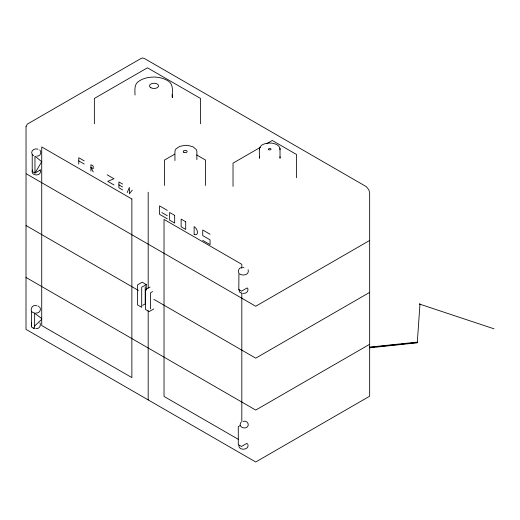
<?xml version="1.0" encoding="UTF-8"?>
<svg xmlns="http://www.w3.org/2000/svg" width="520" height="520" viewBox="0 0 520 520"><rect width="100%" height="100%" fill="white"/><g stroke="black" fill="none" stroke-linecap="round" stroke-linejoin="round"><path stroke-width="0.78" d="M31.434 322.868L31.473 326.833L33.572 328.361M32.539 170.008C29.679 176.54 42.9 176.54 40.04 170.008M127.192 192.576L129.37 187.441L129.37 193.83L132.281 190.138M259.486 156.689L259.493 158.249C259.903 153.537 257.394 146.289 263.445 144.267C265.863 143.273 268.489 142.941 271.096 143.078C274.8 143.383 280.423 145.158 280.026 149.78M240.87 422.403C238.03 426.491 243.756 429.403 246.981 427.226C250.276 424.794 246.857 419.965 243.23 421.356M34.645 325.962L41.607 319.43M40.456 169.904L34.964 173.069L32.221 171.483L32.221 154.577C30.088 150.67 34.606 147.966 38.005 149.169M174.714 154.154L164.417 160.102L164.417 185.464M260.358 147.355L233.025 163.137L233.025 186.388M266.663 143.715L272.272 140.478L296.524 154.479L296.524 177.73M146.276 284.589L141.7 287.235L141.7 307.314L137.585 304.935L137.585 284.856L142.162 282.211L146.276 284.589L146.276 290.212M150.059 287.04L145.483 289.686L145.483 309.498L149.142 311.61L153.719 308.971M152.626 291.584L150.566 292.767L150.566 308.887M142.695 305.331L145.21 303.882L145.21 286.709M247.039 287.989L241.547 291.161L238.803 289.575L238.94 273.286C237.848 271.057 238.654 267.82 241.508 267.547M369.662 240.461L255.717 306.248L26.455 173.888M369.662 292.377L255.717 358.163L153.855 299.351M369.662 344.292L255.717 410.079L26 277.453M240.344 425.445L238.284 426.634L238.284 444.6L241.488 446.453L246.981 443.281M36.836 156.143C40.203 156.546 42.185 152.256 39.8 149.975M369.473 347.126L417.144 342.134M370.838 347.334L374.842 346.912M376.447 346.749L379.652 346.411M381.251 346.242L399.672 344.312M401.271 344.143L404.476 343.811M406.081 343.642L409.279 343.304M410.885 343.142L417.287 342.466L419.965 304.213L494 328.815M369.375 347.834L417.437 342.803M35.789 328.679C39.117 329.056 41.379 325.904 39.962 322.79M35.718 313.06C39.117 313.638 41.847 309.881 39.637 307.021M243.275 293.365C246.272 293.728 248.995 291.174 247.656 288.087M242.717 267.358L243.964 267.358M36.888 305.806C31.46 303.563 28.444 312.526 34.547 312.969M242.138 293.267L239.493 292.045L238.94 289.354M37.98 306.065L38.922 306.481M239.571 273.91C242.769 276.257 249.743 274.853 248.118 269.731M196.677 154.947L205.602 160.102L205.602 185.464M84.247 160.888L78.761 157.722L78.761 164.06M107.114 174.779L113.978 178.744L107.737 181.344L113.978 184.944M210.061 234.214L202.735 229.989L202.735 235.619L210.061 239.844L210.061 244.602L202.735 240.377M122.564 184.073L118.905 181.961L118.905 187.792L122.564 189.904M167.31 210.359L159.53 205.868L159.53 214.325L167.31 218.816M78.761 160.888L84.247 164.06M118.905 184.88L122.564 186.992M161.817 212.563L167.31 215.735M26 225.537L138.398 290.427M238.316 439.335L164.028 396.442L164.028 219.427L241.819 264.342L241.819 268.372M33.364 327.867L34.645 328.601L34.645 313.281L41.555 318.422M33.592 155.623L32.221 154.577M93.23 171.971L90.916 167.362L93.203 168.681L93.203 166.042L90.916 164.716L90.916 171.061M247.637 443.84C250.549 450.086 238.03 451.282 238.94 445.204M172.231 94.751L172.302 97.578C171.951 92.008 174.103 84.753 168.383 81.146C164.671 78.637 160.264 77.506 155.844 77.103C149.858 76.837 143.585 77.857 138.613 81.393C133.959 84.474 134.979 90.278 135.024 95.056M280.02 156.669L280.026 158.236L280.02 148.22M259.486 148.233L259.493 149.792M241.819 293.417L241.819 422.051M200.525 123.819L200.525 98.456L147.44 67.808L94.361 98.456L94.361 123.819M196.879 159.64L196.879 151.184L196.294 149.565L193.096 146.841L187.967 145.412L185.1 145.314L179.719 146.399L176 148.889L175.097 150.462L174.935 152.113L174.935 160.57M148.18 192.244L148.18 287.963M148.18 310.681L148.18 399.906M31.441 311.428L31.441 326.755M26.039 126.451L26 329.368L255.717 461.994L369.662 396.207L369.662 193.011L368.862 189.833L366.301 186.647L144.651 58.636L142.851 58.013L141.323 58.311L27.378 124.091L26.039 126.451M419.692 303.849L420.212 304.616L419.692 303.849M41.724 161.714L34.964 173.069L34.964 156.162L41.724 161.714M174.668 215.384L169.637 212.478L169.637 220.155L174.668 223.067L174.668 215.384M185.712 221.761L181.136 219.115L181.136 226.798L185.712 229.437L185.712 221.761M131.872 198.998L41.724 146.952L41.724 325.553L131.872 377.598L131.872 198.998M194.129 234.299L194.129 226.616A4.706 2.717 60 0 1 197.451 232.375A4.706 2.717 60 0 1 194.129 234.299M150.833 87.711A4.53 2.613 0 0 0 158.412 86.541A4.53 2.613 0 0 0 152.867 83.337A4.53 2.613 0 0 0 150.833 87.711M183.833 152.315A1.944 1.118 0 0 0 187.083 151.808A1.944 1.118 0 0 0 184.704 150.436A1.944 1.118 0 0 0 183.833 152.315M268.827 149.721A1.294 0.747 0 0 0 270.992 149.39A1.294 0.747 0 0 0 269.406 148.473A1.294 0.747 0 0 0 268.827 149.721"/></g></svg>
